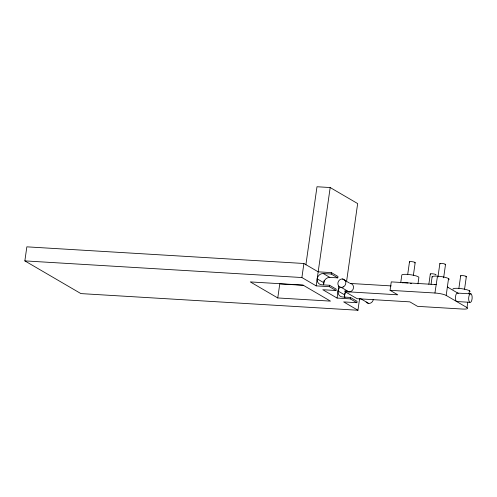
<?xml version="1.0" encoding="UTF-8"?>
<svg xmlns="http://www.w3.org/2000/svg" width="497" height="497" viewBox="0 0 497 497"><rect width="100%" height="100%" fill="white"/><g stroke="black" fill="none" stroke-linecap="round" stroke-linejoin="round"><path stroke-width="0.75" d="M359.635 298.417L357.952 310.252L80.905 293.597L24.85 260.888L26.85 246.841L303.897 263.491L318.186 271.828L331.381 272.623L337.972 276.469L337.774 277.873L329.859 277.401L323.261 273.549A5.771 5.181 -59.7 0 0 317.185 278.854A5.771 5.181 -59.7 0 0 321.665 284.787L329.579 285.266L336.177 289.111L335.972 290.515L322.783 289.726L337.072 298.063L350.261 298.859L356.858 302.704L357.057 301.3L350.466 297.448L342.545 296.976A5.771 5.181 -59.7 0 1 338.165 293.211A5.771 5.181 -59.7 0 1 340.184 287.16M277.767 297.952L250.289 281.917L302.996 285.085L330.474 301.12L277.767 297.952L279.768 283.905L303.717 285.34M335.972 290.515L329.381 286.67L316.185 285.874L301.896 277.537L303.897 263.491M305.866 264.907L316.993 186.748L330.182 187.543L357.66 203.577L346.645 280.967M316.185 285.874L330.182 187.543M323.485 284.806L324.081 280.594M329.381 286.67L329.579 285.266M337.774 277.873L331.182 274.027L331.381 272.623M337.072 298.063L338.768 286.123M467.783 302.238L467.018 307.6A8.66 1.578 8.1 0 1 462.403 309.047L417.542 306.351L409.851 301.865L357.082 298.691L344.993 291.633L345.191 290.229M344.365 296.995L344.968 292.783M350.261 298.859L350.466 297.448M344.993 291.633L397.762 294.808L390.07 290.316L391.269 281.886L436.124 284.582A8.66 1.578 8.1 0 0 434.322 284.526M400.744 282.582L401.837 274.922A8.66 1.578 8.1 0 1 411.441 274.866A8.66 1.578 8.1 0 1 418.847 277.668L417.971 283.799M407.714 274.356L409.503 261.789M413.386 275.276L415.175 262.708M428.849 284.29L430.321 273.94M431.048 284.34L432.142 276.68M390.07 290.316L434.925 293.013L437.484 276.164M437.956 276.922L439.851 263.615M443.628 277.835L445.517 264.528M467.018 307.6L446.2 295.454L448.536 278.556M458.88 288.328L460.669 275.76M464.546 289.248L466.335 276.68M468.982 293.808L469.416 290.745M323.261 273.549L331.182 274.027M24.85 260.888L301.896 277.537M391.214 285.912L350.149 283.445A4.33 3.883 -59.7 0 1 352.976 289.49A4.33 3.883 -59.7 0 1 346.322 290.472M471.001 293.889A4.33 1.739 -86.6 0 0 468.652 299.014A4.33 1.739 -86.6 0 0 471.28 301.549A4.33 1.739 -86.6 0 0 471.411 294.28L471.001 293.889L457.812 293.1L447.399 287.024A8.66 1.578 8.1 0 1 447.94 287.502M456.613 301.524L469.802 302.319M356.858 302.704L343.663 301.909L357.952 310.252M434.925 293.013L435.08 293.025A8.66 1.578 8.1 0 1 446.138 295.411L446.2 295.454M342.452 278.954L349.509 283.073M341.253 287.384L348.95 291.876M368.731 303.418L361.039 298.927A4.33 3.883 -59.7 0 1 360.033 298.722M317.185 278.854L323.783 282.7M338.072 291.037L344.663 294.889M458.215 293.491L457.812 293.1A4.33 1.739 -86.6 0 0 455.463 297.473A4.33 1.739 -86.6 0 0 457.513 301.443M402.328 282.818A8.66 1.578 8.1 0 1 408.006 282.986M410.242 283.296A8.66 1.578 8.1 0 1 411.702 283.557M453.009 289.322A8.66 1.578 8.1 0 1 461.421 288.664A8.66 1.578 8.1 0 1 470.013 291.627M432.098 277.09A8.66 1.578 8.1 0 1 441.889 276.68A8.66 1.578 8.1 0 1 448.48 279.799M440.044 263.913A2.889 0.528 8.1 0 1 443.051 263.596A2.889 0.528 8.1 0 1 444.958 264.708M409.702 262.087A2.889 0.528 8.1 0 1 412.709 261.77A2.889 0.528 8.1 0 1 414.61 262.882M430.52 274.238A2.889 0.528 8.1 0 1 433.154 273.866A2.889 0.528 8.1 0 1 435.801 274.959M460.862 276.059A2.889 0.528 8.1 0 1 463.869 275.742A2.889 0.528 8.1 0 1 465.77 276.854M373.29 299.442A4.33 3.883 -59.7 0 1 370.29 303.189A4.33 3.883 -59.7 0 1 366.109 302.014M344.974 297.74A5.771 5.181 -59.7 0 1 345.769 292.118M323.752 284.166A5.771 5.181 -59.7 0 1 329.859 277.401M343.315 286.937A4.33 3.883 -59.7 0 0 344.353 279.637A4.33 3.883 -59.7 0 0 337.898 282.93A4.33 3.883 -59.7 0 0 343.315 286.937"/></g></svg>
